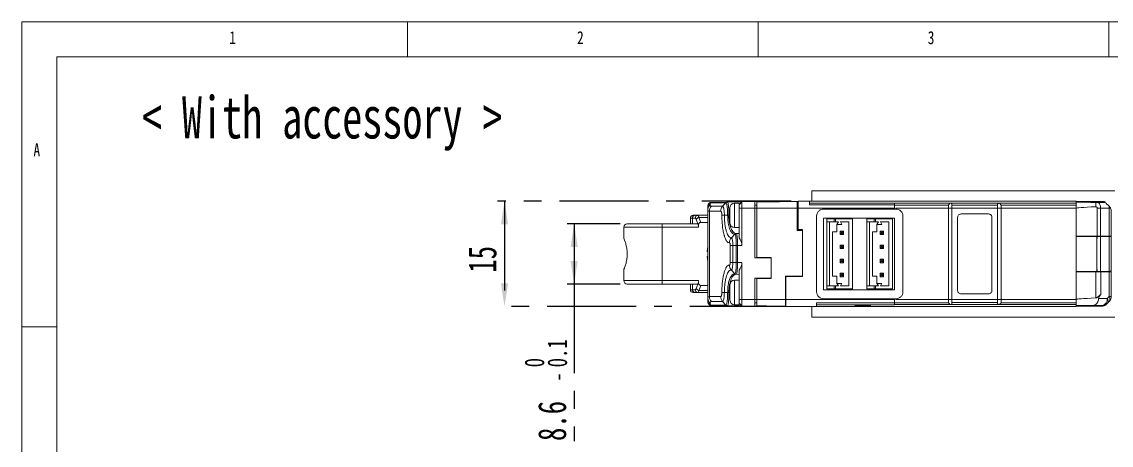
# Paper-space layout '시트2-ENG' of a CAD drawing. Header units: millimetres. Extents: x 5 to 415, y 5 to 292.
# Drawn here: x 5 to 160.3, y 231.7 to 292 of the extents above; entities that cross this region are included whole.
import ezdxf

# ---------------------------------------------------------------- set-up
doc = ezdxf.new("R2010")
doc.units = ezdxf.units.MM
doc.linetypes.add('CENTERX2', pattern=[20.32, 12.7, -2.54, 2.54, -2.54])
doc.layers.add('CENTER_LINE', color=7, linetype='CENTERX2')
doc.styles.add('SLDTEXTSTYLE0', font='TXT', dxfattribs={"width": 0.7})
doc.styles.add('SLDTEXTSTYLE3', font='TXT', dxfattribs={"width": 0.75})
doc.dimstyles.new('SLDDIMSTYLE1', dxfattribs={"dimtxt": 4, "dimasz": 3.302, "dimexe": 0, "dimexo": 0.0625, "dimgap": 1, "dimtad": 1, "dimrnd": 1e-09, "dimzin": 12, "dimdsep": 46, "dimtxsty": 'SLDTEXTSTYLE0', "dimsah": 1, "dimcen": 0.09, "dimadec": 0, "dimazin": 3, "dimtfac": 1, "dimtofl": 0, "dimtmove": 0, "dimatfit": 3, "dimfxl": 1, "dimfrac": 2, "dimtolj": 1, "dimtzin": 12, "dimarcsym": 0})
doc.dimstyles.new('SLDDIMSTYLE7', dxfattribs={"dimtxt": 4, "dimasz": 3.302, "dimexe": 0, "dimexo": 0.0625, "dimgap": 1, "dimtad": 1, "dimrnd": 1e-09, "dimzin": 12, "dimdsep": 46, "dimtxsty": 'SLDTEXTSTYLE0', "dimsah": 1, "dimcen": 0.09, "dimadec": 0, "dimazin": 3, "dimtol": 1, "dimtm": 0.1, "dimtfac": 1, "dimtofl": 0, "dimtmove": 0, "dimatfit": 3, "dimfxl": 1, "dimfrac": 2, "dimtolj": 1, "dimarcsym": 0})

# ---------------------------------------------------------------- blocks, each defined once
blk = doc.blocks.new('_D_50')
at = {"layer": 'CENTER_LINE'}
for p, q in [((90.32, 263.22), (82.75, 263.22)), ((83.75, 263.22), (83.75, 254.62)), ((90.32, 254.62), (82.75, 254.62)), ((83.75, 254.62), (83.75, 232.25))]:
    blk.add_line(p, q, dxfattribs=at)
for points in [[(83.75, 263.22), (83.24, 259.91), (84.26, 259.91)], [(83.75, 254.62), (84.26, 257.92), (83.24, 257.92)]]:
    blk.add_solid(points, dxfattribs=at)
at = {"layer": 'CENTER_LINE', "attachment_point": 1, "rotation": 90, "style": 'SLDTEXTSTYLE0'}
for s, insert, char_height in [('0.1', (79.94, 242.75), 2.8), ('0', (76.68, 242.75), 2.8), ('-', (79.94, 240.71), 2.8), ('8.6', (78.6, 232.25), 4)]:
    blk.add_mtext(s, dxfattribs=dict(at, insert=insert, char_height=char_height))
blk = doc.blocks.new('_D_51')
at = {"layer": 'CENTER_LINE'}
for p, q in [((114.67, 266.42), (72.82, 266.42)), ((73.82, 266.42), (73.82, 251.42)), ((112.92, 251.42), (72.82, 251.42))]:
    blk.add_line(p, q, dxfattribs=at)
for points in [[(73.82, 266.42), (73.31, 263.11), (74.33, 263.11)], [(73.82, 251.42), (74.33, 254.72), (73.31, 254.72)]]:
    blk.add_solid(points, dxfattribs=at)
at = {"layer": 'CENTER_LINE', "insert": (68.66, 256.24), "char_height": 4, "attachment_point": 1, "rotation": 90, "style": 'SLDTEXTSTYLE0'}
blk.add_mtext('15', dxfattribs=at)

psp = doc.layouts.new('시트2-ENG')

# ---------------------------------------------------------------- linework, layer by layer
at = {"color": 7, "linetype": 'Continuous', "lineweight": 18}
for p, q in [((415, 292), (5, 292)), ((5, 292), (5, 5)), ((60, 287), (60, 292)), ((110, 292), (110, 287)), ((160, 287), (160, 292)), ((410.25, 287), (10, 287)), ((10, 287), (10, 10)), ((117.619, 267.917), (117.619, 266.417)), ((160.819, 267.917), (117.619, 267.917)), ((102.819, 265.37), (102.819, 265.759)), ((103.136, 266.122), (103.12, 266.105)), ((103.136, 265.9), (103.136, 266.122)), ((103.201, 266.173), (105.398, 266.211)), ((103.4, 266.261), (103.311, 266.259)), ((104.914, 265.71), (103.327, 265.71)), ((105.599, 266.299), (103.4, 266.261)), ((104.914, 265.71), (105.398, 266.211)), ((107.669, 266.335), (105.599, 266.299)), ((107.269, 266.167), (106.619, 266.167)), ((107.222, 266.331), (107.219, 266.328)), ((107.669, 266.335), (107.269, 265.928)), ((107.269, 265.928), (107.269, 266.167)), ((107.269, 265.417), (107.269, 265.928)), ((109.519, 266.368), (107.669, 266.335)), ((107.669, 266.335), (107.669, 265.417)), ((109.519, 266.368), (111.819, 266.408)), ((109.519, 265.417), (109.519, 266.368)), ((109.819, 265.873), (109.519, 265.873)), ((111.819, 266.408), (111.819, 266.346)), ((115.569, 266.392), (115.669, 266.393)), ((117.319, 266.417), (115.669, 266.417)), ((117.319, 266.417), (155.319, 266.417)), ((117.319, 266.417), (117.319, 265.913)), ((129.419, 266.165), (117.319, 266.165)), ((117.319, 265.913), (129.419, 265.913)), ((129.419, 266.15), (129.419, 266.165)), ((137.353, 266.15), (129.419, 266.15)), ((129.419, 266.15), (129.419, 265.884)), ((129.419, 265.884), (137.12, 265.883)), ((137.282, 266.079), (137.349, 266.146)), ((137.349, 266.146), (137.353, 266.15)), ((144.265, 266.138), (137.473, 266.138)), ((137.619, 265.86), (144.119, 265.86)), ((144.119, 265.86), (144.119, 265.417)), ((155.319, 266.15), (144.386, 266.15)), ((144.386, 266.15), (144.39, 266.146)), ((144.457, 266.079), (144.39, 266.146)), ((144.619, 265.883), (155.319, 265.884)), ((155.319, 266.283), (155.319, 266.417)), ((155.319, 266.417), (159.232, 266.382)), ((155.319, 266.283), (155.319, 265.417)), ((155.334, 265.902), (155.319, 265.917)), ((155.319, 265.417), (155.319, 265.884)), ((158.105, 266.258), (158.105, 265.636)), ((159.448, 266.256), (158.489, 266.256)), ((159.24, 266.374), (159.232, 266.382)), ((159.441, 266.295), (159.452, 266.284)), ((159.612, 266.124), (159.986, 265.75)), ((159.986, 265.75), (160.026, 265.71)), ((100.997, 264.417), (101.384, 264.417)), ((101.39, 264.411), (101.317, 264.41)), ((101.401, 264.403), (101.384, 264.417)), ((102.819, 264.417), (101.384, 264.417)), ((101.796, 263.417), (101.539, 264.124)), ((102.819, 264.124), (101.539, 264.124)), ((102.858, 265.547), (102.819, 265.329)), ((102.819, 265.193), (102.819, 265.329)), ((102.819, 252.64), (102.819, 265.193)), ((102.824, 265.288), (102.823, 265.137)), ((103.044, 252.831), (103.044, 265.002)), ((103.044, 265.002), (104.637, 265.002)), ((105.636, 264.417), (105.168, 264.417)), ((105.969, 263.317), (105.969, 265.517)), ((107.669, 265.417), (107.269, 265.417)), ((107.269, 265.417), (107.269, 265.298)), ((107.269, 263.535), (107.269, 265.298)), ((107.669, 265.417), (107.669, 260.121)), ((109.519, 265.417), (107.669, 265.417)), ((109.519, 258.367), (109.519, 265.417)), ((109.519, 265.417), (109.819, 265.417)), ((109.819, 258.417), (109.819, 265.417)), ((115.669, 265.417), (115.569, 265.417)), ((115.569, 262.267), (115.569, 265.417)), ((115.669, 265.417), (115.669, 262.417)), ((115.669, 265.417), (129.419, 265.417)), ((118.319, 253.517), (118.319, 264.317)), ((119.319, 265.317), (129.619, 265.317)), ((129.619, 265.417), (137.119, 265.417)), ((129.619, 265.317), (129.619, 265.417)), ((130.619, 264.317), (130.619, 253.517)), ((137.619, 265.417), (137.119, 265.417)), ((137.119, 252.417), (137.119, 265.417)), ((137.619, 265.417), (137.619, 252.417)), ((137.619, 265.417), (144.119, 265.417)), ((138.419, 253.717), (138.419, 264.117)), ((138.919, 264.617), (142.819, 264.617)), ((143.319, 264.117), (143.319, 253.717)), ((144.119, 252.417), (144.119, 265.417)), ((144.619, 265.417), (144.119, 265.417)), ((144.619, 265.417), (144.619, 252.417)), ((144.619, 265.417), (155.319, 265.417)), ((155.319, 252.417), (155.319, 265.417)), ((155.319, 261.467), (155.319, 265.417)), ((158.812, 265.417), (158.333, 265.417)), ((158.333, 265.417), (158.333, 261.467)), ((160.026, 265.417), (158.812, 265.417)), ((158.812, 265.417), (158.812, 261.467)), ((160.026, 261.467), (160.026, 265.417)), ((160.23, 265.417), (160.026, 265.417)), ((160.319, 265.002), (160.319, 261.467)), ((90.819, 262.717), (90.819, 261.169)), ((96.319, 263.217), (96.319, 262.717)), ((96.319, 263.217), (101.291, 263.217)), ((96.319, 255.117), (96.319, 262.717)), ((101.473, 262.717), (96.319, 262.717)), ((100.621, 264.017), (100.319, 264.017)), ((100.319, 264.017), (100.319, 263.217)), ((100.621, 263.217), (100.621, 264.017)), ((100.621, 264.017), (101.008, 264.017)), ((101.163, 263.841), (101.473, 262.988)), ((101.473, 262.988), (101.473, 262.717)), ((102.819, 263.417), (101.796, 263.417)), ((106.619, 262.667), (107.269, 262.667)), ((107.269, 263.535), (107.269, 261.221)), ((115.569, 263.417), (115.669, 263.417)), ((115.668, 262.517), (115.669, 262.517)), ((119.319, 264.017), (129.419, 264.017)), ((119.319, 253.817), (119.319, 264.017)), ((119.769, 263.917), (119.769, 263.467)), ((119.769, 263.917), (120.819, 263.917)), ((119.769, 263.467), (120.819, 263.467)), ((119.769, 263.467), (119.769, 254.367)), ((120.169, 263.467), (120.169, 254.367)), ((120.819, 263.917), (120.819, 263.467)), ((120.996, 263.917), (120.819, 263.917)), ((120.996, 263.467), (120.819, 263.467)), ((120.996, 263.467), (120.996, 263.917)), ((120.996, 263.917), (123.419, 263.917)), ((120.996, 263.467), (121.419, 263.467)), ((121.217, 263.117), (121.419, 263.467)), ((121.921, 263.117), (121.217, 263.117)), ((121.217, 263.117), (121.217, 262.067)), ((121.719, 263.467), (122.919, 263.467)), ((121.719, 263.467), (121.921, 263.117)), ((122.919, 263.467), (122.919, 254.367)), ((123.419, 263.917), (123.419, 253.917)), ((125.469, 263.917), (125.469, 263.467)), ((125.469, 263.917), (126.519, 263.917)), ((125.469, 263.467), (126.519, 263.467)), ((125.469, 263.467), (125.469, 254.367)), ((125.869, 263.467), (125.869, 254.367)), ((126.519, 263.917), (126.519, 263.467)), ((126.696, 263.917), (126.519, 263.917)), ((126.696, 263.467), (126.519, 263.467)), ((126.696, 263.467), (126.696, 263.917)), ((126.696, 263.917), (129.119, 263.917)), ((126.696, 263.467), (127.119, 263.467)), ((126.917, 263.117), (127.119, 263.467)), ((127.621, 263.117), (126.917, 263.117)), ((126.917, 263.117), (126.917, 262.067)), ((127.419, 263.467), (128.619, 263.467)), ((127.419, 263.467), (127.621, 263.117)), ((128.619, 263.467), (128.619, 254.367)), ((129.119, 263.917), (129.119, 253.917)), ((129.419, 264.017), (129.419, 253.817)), ((106.669, 261.737), (106.164, 261.214)), ((106.75, 261.83), (106.661, 261.854)), ((106.92, 261.802), (106.818, 261.798)), ((106.874, 261.824), (106.828, 261.821)), ((107.269, 261.833), (106.871, 261.826)), ((106.882, 261.826), (106.874, 261.824)), ((106.907, 261.793), (106.882, 261.826)), ((116.319, 262.267), (115.569, 262.267)), ((115.619, 262.267), (115.619, 262.456)), ((115.669, 262.417), (116.319, 262.417)), ((116.319, 262.417), (116.319, 255.717)), ((120.569, 262.067), (120.569, 255.767)), ((121.217, 262.067), (120.569, 262.067)), ((121.669, 262.167), (121.869, 261.967)), ((121.669, 262.167), (122.169, 262.167)), ((121.669, 261.667), (121.669, 262.167)), ((121.669, 261.667), (121.869, 261.867)), ((122.169, 261.667), (121.669, 261.667)), ((121.969, 261.967), (121.869, 261.967)), ((121.869, 261.967), (121.869, 261.867)), ((121.869, 261.867), (121.969, 261.867)), ((121.969, 261.967), (122.169, 262.167)), ((121.969, 261.867), (121.969, 261.967)), ((121.969, 261.867), (122.169, 261.667)), ((122.169, 262.167), (122.169, 261.667)), ((126.269, 262.067), (126.269, 255.767)), ((126.917, 262.067), (126.269, 262.067)), ((127.369, 261.667), (127.369, 262.167)), ((127.369, 262.167), (127.569, 261.967)), ((127.369, 262.167), (127.869, 262.167)), ((127.369, 261.667), (127.569, 261.867)), ((127.869, 261.667), (127.369, 261.667)), ((127.569, 261.967), (127.569, 261.867)), ((127.669, 261.967), (127.569, 261.967)), ((127.569, 261.867), (127.669, 261.867)), ((127.669, 261.967), (127.869, 262.167)), ((127.669, 261.867), (127.669, 261.967)), ((127.669, 261.867), (127.869, 261.667)), ((127.869, 262.167), (127.869, 261.667)), ((158.333, 261.467), (155.319, 261.467)), ((155.319, 261.395), (157.834, 261.417)), ((155.319, 256.439), (155.319, 261.395)), ((157.834, 261.417), (157.834, 261.467)), ((157.834, 261.417), (158.293, 261.413)), ((158.293, 261.413), (158.293, 256.421)), ((158.319, 261.117), (158.319, 261.412)), ((158.812, 261.467), (158.333, 261.467)), ((158.426, 261.411), (158.426, 261.467)), ((158.776, 261.408), (158.776, 256.425)), ((160.026, 261.398), (158.776, 261.408)), ((160.026, 261.467), (158.812, 261.467)), ((158.819, 261.408), (158.819, 261.467)), ((159.419, 261.403), (159.419, 261.467)), ((160.319, 261.467), (160.026, 261.467)), ((160.026, 261.398), (160.026, 256.436)), ((160.319, 261.467), (160.319, 261.395)), ((160.319, 261.395), (160.319, 256.438)), ((102.733, 259.303), (102.82, 259.971)), ((106.016, 260.124), (106.016, 257.709)), ((106.869, 260.121), (106.373, 260.121)), ((106.373, 260.121), (106.373, 257.712)), ((106.869, 260.121), (106.869, 257.712)), ((107.047, 260.121), (107.047, 257.712)), ((107.047, 260.121), (107.669, 260.121)), ((121.869, 259.967), (121.669, 260.167)), ((121.669, 260.167), (122.169, 260.167)), ((121.669, 259.667), (121.669, 260.167)), ((121.669, 259.667), (121.869, 259.867)), ((122.169, 259.667), (121.669, 259.667)), ((121.969, 259.967), (121.869, 259.967)), ((121.869, 259.967), (121.869, 259.867)), ((121.869, 259.867), (121.969, 259.867)), ((121.969, 259.967), (122.169, 260.167)), ((121.969, 259.867), (121.969, 259.967)), ((122.169, 259.667), (121.969, 259.867)), ((122.169, 260.167), (122.169, 259.667)), ((127.369, 259.667), (127.369, 260.167)), ((127.569, 259.967), (127.369, 260.167)), ((127.369, 260.167), (127.869, 260.167)), ((127.369, 259.667), (127.569, 259.867)), ((127.869, 259.667), (127.369, 259.667)), ((127.569, 259.967), (127.569, 259.867)), ((127.669, 259.967), (127.569, 259.967)), ((127.569, 259.867), (127.669, 259.867)), ((127.669, 259.967), (127.869, 260.167)), ((127.669, 259.867), (127.669, 259.967)), ((127.869, 259.667), (127.669, 259.867)), ((127.869, 260.167), (127.869, 259.667)), ((102.733, 259.303), (102.819, 259.217)), ((102.819, 258.617), (102.733, 258.53)), ((102.82, 257.862), (102.733, 258.53)), ((111.819, 258.367), (109.519, 258.367)), ((109.819, 258.417), (109.819, 258.367)), ((109.819, 258.417), (111.819, 258.417)), ((111.819, 258.417), (111.819, 258.367)), ((111.819, 255.467), (111.819, 258.367)), ((121.669, 257.667), (121.669, 258.167)), ((121.669, 258.167), (121.869, 257.967)), ((121.669, 258.167), (122.169, 258.167)), ((121.869, 257.867), (121.669, 257.667)), ((121.869, 257.967), (121.869, 257.867)), ((121.969, 257.967), (121.869, 257.967)), ((121.869, 257.867), (121.969, 257.867)), ((122.169, 258.167), (121.969, 257.967)), ((121.969, 257.867), (121.969, 257.967)), ((121.969, 257.867), (122.169, 257.667)), ((122.169, 258.167), (122.169, 257.667)), ((127.369, 257.667), (127.369, 258.167)), ((127.369, 258.167), (127.569, 257.967)), ((127.369, 258.167), (127.869, 258.167)), ((127.569, 257.867), (127.369, 257.667)), ((127.569, 257.967), (127.569, 257.867)), ((127.669, 257.967), (127.569, 257.967)), ((127.569, 257.867), (127.669, 257.867)), ((127.869, 258.167), (127.669, 257.967)), ((127.669, 257.867), (127.669, 257.967)), ((127.669, 257.867), (127.869, 257.667)), ((127.869, 258.167), (127.869, 257.667)), ((90.819, 256.669), (90.819, 255.117)), ((106.164, 256.619), (106.669, 256.096)), ((106.373, 257.712), (106.869, 257.712)), ((107.047, 257.712), (107.669, 257.712)), ((107.269, 254.298), (107.269, 256.612)), ((107.669, 257.712), (107.669, 252.417)), ((122.169, 257.667), (121.669, 257.667)), ((127.869, 257.667), (127.369, 257.667)), ((155.319, 256.439), (157.834, 256.417)), ((155.319, 252.417), (155.319, 256.367)), ((158.138, 256.367), (155.319, 256.367)), ((157.834, 256.417), (158.293, 256.421)), ((157.834, 256.417), (157.834, 256.367)), ((158.138, 252.637), (158.138, 256.367)), ((158.138, 256.367), (158.837, 256.367)), ((158.319, 256.421), (158.319, 256.717)), ((158.426, 256.422), (158.426, 256.367)), ((160.026, 256.436), (158.776, 256.425)), ((158.819, 256.425), (158.819, 256.367)), ((158.837, 256.367), (158.837, 253.147)), ((160.026, 256.367), (158.837, 256.367)), ((159.419, 256.367), (159.419, 256.43)), ((160.026, 252.831), (160.026, 256.367)), ((160.026, 256.367), (160.319, 256.367)), ((160.319, 256.438), (160.319, 256.367)), ((160.319, 256.367), (160.319, 252.831)), ((96.319, 255.117), (101.473, 255.117)), ((96.319, 254.617), (96.319, 255.117)), ((101.163, 253.992), (101.473, 254.846)), ((101.473, 254.846), (101.473, 255.117)), ((107.269, 255.167), (106.619, 255.167)), ((106.661, 255.979), (106.806, 256.019)), ((106.749, 256.038), (106.92, 256.031)), ((106.87, 256.007), (107.269, 256)), ((109.519, 255.467), (111.819, 255.467)), ((109.519, 255.467), (109.519, 252.417)), ((109.819, 255.467), (109.819, 255.417)), ((109.819, 252.417), (109.819, 255.417)), ((111.819, 255.417), (109.819, 255.417)), ((111.819, 255.467), (111.819, 255.417)), ((113.869, 255.767), (116.319, 255.767)), ((113.869, 252.417), (113.869, 255.767)), ((113.919, 255.717), (113.919, 252.417)), ((116.319, 255.717), (113.919, 255.717)), ((120.569, 255.767), (121.217, 255.767)), ((121.217, 255.767), (121.217, 254.717)), ((121.669, 255.667), (121.669, 256.167)), ((121.669, 256.167), (121.869, 255.967)), ((121.669, 256.167), (122.169, 256.167)), ((121.669, 255.667), (121.869, 255.867)), ((122.169, 255.667), (121.669, 255.667)), ((121.869, 255.967), (121.869, 255.867)), ((121.969, 255.967), (121.869, 255.967)), ((121.869, 255.867), (121.969, 255.867)), ((121.969, 255.967), (122.169, 256.167)), ((121.969, 255.867), (121.969, 255.967)), ((121.969, 255.867), (122.169, 255.667)), ((122.169, 256.167), (122.169, 255.667)), ((126.269, 255.767), (126.917, 255.767)), ((126.917, 255.767), (126.917, 254.717)), ((127.369, 256.167), (127.569, 255.967)), ((127.369, 256.167), (127.869, 256.167)), ((127.369, 255.667), (127.369, 256.167)), ((127.369, 255.667), (127.569, 255.867)), ((127.869, 255.667), (127.369, 255.667)), ((127.669, 255.967), (127.569, 255.967)), ((127.569, 255.967), (127.569, 255.867)), ((127.569, 255.867), (127.669, 255.867)), ((127.669, 255.967), (127.869, 256.167)), ((127.669, 255.867), (127.669, 255.967)), ((127.669, 255.867), (127.869, 255.667)), ((127.869, 256.167), (127.869, 255.667)), ((96.319, 254.617), (101.291, 254.617)), ((100.319, 253.817), (100.319, 254.617)), ((100.319, 253.817), (100.621, 253.817)), ((100.621, 253.817), (100.621, 254.617)), ((100.621, 253.817), (101.008, 253.817)), ((100.997, 253.417), (101.384, 253.417)), ((101.317, 253.423), (101.393, 253.422)), ((101.384, 253.417), (102.819, 253.417)), ((101.796, 254.417), (101.539, 253.71)), ((101.539, 253.71), (102.819, 253.71)), ((101.796, 254.417), (102.819, 254.417)), ((105.636, 253.417), (105.168, 253.417)), ((105.969, 253.4), (105.969, 254.517)), ((105.969, 252.317), (105.969, 253.4)), ((107.269, 253.39), (107.269, 254.298)), ((107.269, 252.535), (107.269, 253.39)), ((113.919, 254.417), (113.869, 254.417)), ((129.419, 253.817), (119.319, 253.817)), ((119.769, 254.367), (119.769, 253.917)), ((120.819, 254.367), (119.769, 254.367)), ((120.819, 253.917), (119.769, 253.917)), ((120.819, 254.367), (120.996, 254.367)), ((120.819, 254.367), (120.819, 253.917)), ((120.819, 253.917), (120.996, 253.917)), ((121.419, 254.367), (120.996, 254.367)), ((120.996, 253.917), (120.996, 254.367)), ((120.996, 253.917), (123.419, 253.917)), ((121.217, 254.717), (121.419, 254.367)), ((121.921, 254.717), (121.217, 254.717)), ((121.719, 254.367), (121.921, 254.717)), ((122.919, 254.367), (121.719, 254.367)), ((125.469, 254.367), (125.469, 253.917)), ((126.519, 254.367), (125.469, 254.367)), ((126.519, 253.917), (125.469, 253.917)), ((126.519, 254.367), (126.696, 254.367)), ((126.519, 254.367), (126.519, 253.917)), ((126.519, 253.917), (126.696, 253.917)), ((127.119, 254.367), (126.696, 254.367)), ((126.696, 253.917), (126.696, 254.367)), ((126.696, 253.917), (129.119, 253.917)), ((126.917, 254.717), (127.119, 254.367)), ((127.621, 254.717), (126.917, 254.717)), ((127.419, 254.367), (127.621, 254.717)), ((128.619, 254.367), (127.419, 254.367)), ((142.819, 253.217), (138.919, 253.217)), ((102.819, 252.64), (102.831, 252.669)), ((102.819, 252.504), (102.819, 252.64)), ((102.819, 252.504), (102.858, 252.288)), ((102.819, 252.074), (102.819, 252.463)), ((102.823, 252.697), (102.824, 252.545)), ((104.637, 252.831), (103.044, 252.831)), ((103.136, 251.711), (103.12, 251.728)), ((103.136, 251.933), (103.136, 251.711)), ((105.398, 251.622), (103.201, 251.66)), ((104.914, 252.123), (103.327, 252.124)), ((105.398, 251.622), (104.914, 252.123)), ((106.619, 251.667), (107.269, 251.667)), ((107.269, 252.417), (107.269, 252.535)), ((107.669, 252.417), (107.269, 252.417)), ((107.269, 251.905), (107.269, 252.417)), ((107.269, 251.667), (107.269, 251.905)), ((107.669, 251.498), (107.269, 251.905)), ((109.519, 252.417), (107.669, 252.417)), ((107.669, 252.417), (107.669, 251.498)), ((109.519, 251.466), (109.519, 252.417)), ((109.819, 252.417), (109.519, 252.417)), ((109.519, 251.96), (109.819, 251.96)), ((113.869, 252.417), (113.919, 252.417)), ((113.919, 252.417), (129.419, 252.417)), ((129.419, 251.921), (118.319, 251.921)), ((129.419, 251.669), (118.319, 251.669)), ((129.619, 252.517), (119.319, 252.517)), ((137.12, 251.951), (129.419, 251.949)), ((137.353, 251.683), (129.419, 251.683)), ((129.619, 252.517), (129.619, 252.417)), ((129.619, 252.417), (137.119, 252.417)), ((137.619, 252.417), (137.119, 252.417)), ((137.349, 251.687), (137.282, 251.755)), ((137.349, 251.687), (137.353, 251.683)), ((144.265, 251.695), (137.473, 251.695)), ((137.619, 252.417), (144.119, 252.417)), ((137.619, 251.974), (137.619, 252.417)), ((144.119, 251.974), (137.619, 251.974)), ((144.619, 252.417), (144.119, 252.417)), ((144.386, 251.683), (144.39, 251.687)), ((155.319, 251.683), (144.386, 251.683)), ((144.39, 251.687), (144.457, 251.755)), ((144.619, 252.417), (155.319, 252.417)), ((144.619, 251.951), (155.319, 251.949)), ((155.319, 251.55), (155.319, 252.417)), ((158.531, 252.57), (159.766, 252.57)), ((159.766, 251.863), (159.644, 251.741)), ((159.766, 252.57), (160.026, 252.831)), ((160.026, 252.124), (159.766, 251.863)), ((160.319, 252.831), (160.026, 252.831)), ((103.4, 251.572), (103.311, 251.574)), ((105.599, 251.534), (103.4, 251.572)), ((105.641, 251.589), (105.599, 251.534)), ((107.669, 251.498), (105.599, 251.534)), ((107.219, 251.506), (107.222, 251.502)), ((109.519, 251.466), (107.669, 251.498)), ((112.019, 251.422), (109.519, 251.466)), ((112.019, 251.485), (112.019, 251.422)), ((112.019, 251.422), (112.319, 251.417)), ((113.919, 251.417), (112.319, 251.417)), ((113.919, 251.462), (113.869, 251.462)), ((113.919, 251.417), (118.319, 251.417)), ((117.619, 251.417), (117.619, 249.917)), ((118.319, 251.417), (123.819, 251.417)), ((123.819, 251.548), (126.019, 251.548)), ((123.819, 251.417), (123.819, 251.548)), ((123.819, 251.417), (126.019, 251.417)), ((126.019, 251.548), (126.019, 251.417)), ((126.019, 251.417), (155.319, 251.417)), ((155.319, 251.417), (155.319, 251.55)), ((158.945, 251.448), (155.319, 251.417)), ((159.067, 251.57), (157.59, 251.57)), ((158.945, 251.448), (159.067, 251.57)), ((117.619, 249.917), (160.819, 249.917)), ((10, 248.5), (5, 248.5))]:
    psp.add_line(p, q, dxfattribs=at)
at = {"color": 8, "linetype": 'Continuous', "lineweight": 18}
for p, q in [((103.311, 266.259), (103.311, 266.245)), ((106.619, 266.167), (106.619, 262.667)), ((105.813, 264.417), (105.969, 264.417)), ((96.319, 262.717), (90.819, 262.717)), ((115.569, 262.614), (115.619, 262.614)), ((90.819, 255.117), (96.319, 255.117)), ((106.619, 255.167), (106.619, 253.39)), ((105.969, 253.417), (105.813, 253.417)), ((106.619, 253.39), (106.619, 251.667)), ((103.311, 251.589), (103.311, 251.574))]:
    psp.add_line(p, q, dxfattribs=at)
for centre, start, end in [((103.775, 265.189), 131.91931, 174.10943), ((103.775, 252.644), 185.89058, 228.08069)]:
    psp.add_arc(centre, 0.956, start, end, dxfattribs=at)
at = {"color": 7, "linetype": 'Continuous', "lineweight": 18}
for centre, radius, start, end in [((104.062, 265.005), 1.018, 136.22441, 180.16293), ((103.406, 265.977), 0.284, 91.17708, 136.30701), ((106.619, 265.517), 0.65, 90, 180), ((157.667, 265.458), 1.146, 357.92755, 44.17636), ((158.905, 265.417), 1, 57.12219, 68.50554), ((158.905, 265.417), 1, 45, 57.12219), ((158.648, 265.419), 1.378, 359.92082, 13.91386), ((100.719, 264.017), 0.4, 90, 180), ((101.009, 264.028), 0.389, 91.83621, 181.72544), ((101.397, 264.028), 0.389, 91.83621, 181.72544), ((101.602, 263.648), 0.48, 97.61561, 156.30639), ((159.319, 265.002), 1, 0, 24.4698), ((91.319, 262.717), 0.5, 90, 180), ((106.619, 263.317), 0.65, 180, 270), ((91.319, 255.117), 0.5, 180, 270), ((106.619, 254.517), 0.65, 90, 180), ((100.719, 253.817), 0.4, 180, 270), ((101.009, 253.805), 0.389, 178.27456, 268.16379), ((101.397, 253.805), 0.389, 178.27456, 268.16379), ((101.602, 254.185), 0.48, 203.69361, 262.38439), ((104.062, 252.828), 1.018, 179.83707, 223.77559), ((103.406, 251.856), 0.284, 223.693, 268.82243), ((106.619, 252.317), 0.65, 180, 270), ((159.519, 252.417), 1, 133.04269, 171.16753), ((158.877, 252.447), 0.897, 282.26372, 7.87281), ((159.059, 252.57), 1, 270.49506, 314.99963), ((159.258, 252.217), 0.619, 325.14306, 34.85694), ((159.519, 252.477), 0.619, 325.14306, 34.85694), ((159.319, 252.831), 1, 315, 0)]:
    psp.add_arc(centre, radius, start, end, dxfattribs=at)
for centre, major_axis, ratio, start_param, end_param in [((255.104, 265.417), (114.589, -1), 0.0000761, 3.6555437, 3.703017), ((269.908, 265.417), (114.589, 0), 0.0087269, 2.9206386, 3.1415927), ((157.819, 266.373), (2.1, -0.018), 0.0087262, 0.8277294, 5.47606), ((159.229, 266.082), (-0.212, 0.212), 0.9999225, 4.712389, 5.4890989), ((101.291, 262.717), (0, 0.5), 0.3639702, 4.712389, 6.2831853), ((101.899, 262.851), (0.2, -0.549), 0.6847911, 2.8973261, 4.2238558), ((106.009, 260.121), (0, 1.69), 0.9828419, 4.712389, 5.4211621), ((106.009, 257.712), (0, 1.69), 0.9828419, 4.0036159, 4.712389), ((101.291, 255.117), (0, 0.5), 0.3639702, 3.1415927, 4.712389), ((101.899, 254.982), (-0.2, -0.549), 0.6847911, 5.2009222, 6.5274519), ((269.908, 252.417), (114.589, 0), 0.0087269, 2.9193169, 3.1415927), ((158.937, 252.448), (0.707, 0.707), 0.9999225, 3.9356791, 4.712389), ((255.104, 252.417), (114.589, 1), 0.0000761, 2.5886698, 2.6276416)]:
    psp.add_ellipse(centre, major_axis=major_axis, ratio=ratio, start_param=start_param, end_param=end_param, dxfattribs=at)
psp.add_ellipse((157.819, 251.46), major_axis=(0.85, 0.007), ratio=0.0087262, dxfattribs=at)
for points, knots in [([(102.819, 265.759), (102.826, 265.822), (102.84, 265.95), (102.953, 266.118), (103.092, 266.212), (103.215, 266.252), (103.279, 266.257), (103.311, 266.259)], [0, 0, 0, 0, 0.2602175, 0.5291039, 0.7652566, 0.8824259, 1, 1, 1, 1]), ([(102.968, 266.113), (102.938, 266.08), (102.883, 266.017), (102.831, 265.892), (102.825, 265.808), (102.821, 265.763)], [0, 0, 0, 0, 0.3450471, 0.6407344, 1, 1, 1, 1]), ([(103.099, 266.086), (103.021, 265.977), (102.904, 265.814), (102.856, 265.614), (102.841, 265.548)], [0, 0, 0, 0, 0.6716933, 1, 1, 1, 1]), ([(103.317, 266.251), (103.286, 266.248), (103.228, 266.243), (103.137, 266.222), (103.057, 266.187), (102.995, 266.149), (102.97, 266.116), (102.968, 266.113)], [0, 0, 0, 0, 0.22217417, 0.41300497, 0.68746075, 0.97801708, 1, 1, 1, 1]), ([(103.098, 266.082), (103.098, 266.085), (103.101, 266.097), (103.112, 266.102), (103.12, 266.105)], [0, 0, 0, 0, 0.2648296, 1, 1, 1, 1]), ([(103.399, 266.261), (103.386, 266.259), (103.363, 266.256), (103.318, 266.238), (103.275, 266.217), (103.226, 266.19), (103.172, 266.155), (103.141, 266.129), (103.126, 266.117)], [0, 0, 0, 0, 0.1905547, 0.3513702, 0.4885216, 0.6088898, 0.8172926, 1, 1, 1, 1]), ([(103.128, 266.116), (103.127, 266.117), (103.126, 266.123), (103.132, 266.123), (103.136, 266.122)], [0, 0, 0, 0, 0.2820927, 1, 1, 1, 1]), ([(103.201, 266.173), (103.199, 266.173), (103.197, 266.172), (103.189, 266.168), (103.175, 266.157), (103.156, 266.141), (103.143, 266.129), (103.136, 266.122)], [0, 0, 0, 0, 0.1057871, 0.2139945, 0.4591085, 0.7270717, 1, 1, 1, 1]), ([(103.136, 265.9), (103.144, 265.845), (103.159, 265.734), (103.272, 265.718), (103.327, 265.71)], [0, 0, 0, 0, 0.5041542, 1, 1, 1, 1]), ([(104.914, 265.71), (104.833, 265.606), (104.673, 265.4), (104.649, 265.135), (104.637, 265.002)], [0, 0, 0, 0, 0.5004353, 1, 1, 1, 1]), ([(105.168, 264.417), (105.165, 264.556), (105.159, 264.854), (105.12, 265.196), (105.072, 265.432), (105.026, 265.579), (104.972, 265.686), (104.934, 265.702), (104.914, 265.71)], [0, 0, 0, 0, 0.20459, 0.437673, 0.5664263, 0.7023818, 0.8461764, 1, 1, 1, 1]), ([(105.398, 266.211), (105.408, 266.221), (105.436, 266.247), (105.487, 266.276), (105.546, 266.295), (105.582, 266.298), (105.599, 266.299)], [0, 0, 0, 0, 0.183981, 0.4992696, 0.7532485, 1, 1, 1, 1]), ([(105.398, 266.211), (105.43, 266.182), (105.493, 266.124), (105.571, 265.711), (105.625, 265.121), (105.632, 264.651), (105.636, 264.417)], [0, 0, 0, 0, 0.24980495, 0.49942077, 0.74935575, 1, 1, 1, 1]), ([(105.599, 266.299), (105.599, 266.299), (105.599, 266.299), (105.6, 266.299), (105.602, 266.299), (105.616, 266.298), (105.629, 266.274), (105.641, 266.253)], [0, 0, 0, 0, 0.00149046, 0.01351035, 0.0471503, 0.17481976, 1, 1, 1, 1]), ([(109.819, 266.321), (110.893, 266.334), (112.809, 266.358), (114.726, 266.381), (115.569, 266.392)], [0, 0, 0, 0, 0.5600039, 1, 1, 1, 1]), ([(109.819, 265.417), (109.819, 265.518), (109.819, 265.722), (109.819, 265.993), (109.819, 266.198), (109.819, 266.306), (109.819, 266.317), (109.819, 266.321)], [0, 0, 0, 0, 0.2147016, 0.4294041, 0.6440889, 0.8587662, 1, 1, 1, 1]), ([(115.569, 266.392), (115.569, 266.381), (115.569, 266.359), (115.569, 266.191), (115.569, 265.944), (115.569, 265.67), (115.569, 265.489), (115.569, 265.417)], [0, 0, 0, 0, 0.2147029, 0.4294066, 0.6440916, 0.8587692, 1, 1, 1, 1]), ([(137.119, 265.417), (137.119, 265.466), (137.12, 265.566), (137.12, 265.701), (137.12, 265.815), (137.12, 265.86), (137.12, 265.882)], [0, 0, 0, 0, 0.2498829, 0.4998439, 0.7498829, 1, 1, 1, 1]), ([(137.12, 265.882), (137.162, 265.937), (137.219, 266.013), (137.268, 266.065), (137.282, 266.079)], [0, 0, 0, 0, 0.7272073, 1, 1, 1, 1]), ([(137.473, 266.138), (137.425, 266.14), (137.356, 266.143), (137.351, 266.145), (137.349, 266.146)], [0, 0, 0, 0, 0.7156992, 1, 1, 1, 1]), ([(137.619, 265.86), (137.617, 265.904), (137.612, 265.992), (137.576, 266.084), (137.528, 266.13), (137.489, 266.136), (137.473, 266.138)], [0, 0, 0, 0, 0.2705005, 0.5406393, 0.8204454, 1, 1, 1, 1]), ([(144.119, 265.86), (144.122, 265.904), (144.126, 265.992), (144.163, 266.084), (144.211, 266.13), (144.25, 266.136), (144.265, 266.138)], [0, 0, 0, 0, 0.2705008, 0.5406399, 0.8204463, 1, 1, 1, 1]), ([(144.39, 266.146), (144.385, 266.145), (144.374, 266.142), (144.304, 266.139), (144.265, 266.138)], [0, 0, 0, 0, 0.45205475, 1, 1, 1, 1]), ([(144.618, 265.882), (144.577, 265.937), (144.52, 266.013), (144.471, 266.065), (144.457, 266.079)], [0, 0, 0, 0, 0.7272074, 1, 1, 1, 1]), ([(144.619, 265.882), (144.619, 265.86), (144.619, 265.815), (144.619, 265.701), (144.619, 265.566), (144.619, 265.466), (144.619, 265.417)], [0, 0, 0, 0, 0.2501171, 0.5001561, 0.7501171, 1, 1, 1, 1]), ([(158.105, 266.258), (158.139, 266.258), (158.21, 266.258), (158.336, 266.257), (158.431, 266.256), (158.481, 266.256), (158.489, 266.256)], [0, 0, 0, 0, 0.23875093, 0.50244867, 0.92376914, 1, 1, 1, 1]), ([(158.105, 265.636), (158.13, 265.634), (158.179, 265.631), (158.247, 265.596), (158.298, 265.542), (158.328, 265.479), (158.332, 265.436), (158.333, 265.417)], [0, 0, 0, 0, 0.20952931, 0.41905862, 0.62858793, 0.83811724, 1, 1, 1, 1]), ([(159.452, 266.284), (159.415, 266.313), (159.352, 266.363), (159.273, 266.371), (159.24, 266.374)], [0, 0, 0, 0, 0.5829951, 1, 1, 1, 1]), ([(160.026, 265.71), (160.09, 265.635), (160.173, 265.537), (160.219, 265.44), (160.23, 265.417)], [0, 0, 0, 0, 0.7656173, 1, 1, 1, 1]), ([(103.044, 265.002), (102.979, 265.011), (102.847, 265.027), (102.829, 265.138), (102.819, 265.193)], [0, 0, 0, 0, 0.4955764, 1, 1, 1, 1]), ([(104.637, 265.002), (104.659, 265), (104.691, 264.997), (104.731, 264.93), (104.758, 264.86), (104.78, 264.769), (104.797, 264.661), (104.809, 264.544), (104.81, 264.461), (104.811, 264.421)], [0, 0, 0, 0, 0.2455719, 0.3732184, 0.499285, 0.6254011, 0.7517775, 0.8778366, 1, 1, 1, 1]), ([(104.811, 264.421), (104.811, 264.292), (104.813, 264.033), (104.829, 263.64), (104.857, 263.244), (104.897, 262.844), (104.949, 262.452), (105.004, 262.138), (105.055, 261.898), (105.097, 261.722), (105.142, 261.556), (105.201, 261.36), (105.277, 261.148), (105.373, 260.938), (105.47, 260.772), (105.569, 260.647), (105.708, 260.52), (105.817, 260.511), (105.893, 260.504)], [0, 0, 0, 0, 0.0602342, 0.1215444, 0.1865615, 0.2523133, 0.3226645, 0.3928648, 0.430194, 0.4675925, 0.5052001, 0.5431538, 0.6093187, 0.6752662, 0.7417217, 0.8024537, 0.863248, 1, 1, 1, 1]), ([(104.811, 264.421), (104.848, 264.42), (104.923, 264.419), (105.086, 264.417), (105.168, 264.417)], [0, 0, 0, 0, 0.4972757, 1, 1, 1, 1]), ([(106.164, 261.214), (106.101, 261.215), (105.976, 261.216), (105.792, 261.381), (105.619, 261.656), (105.466, 262.049), (105.337, 262.541), (105.242, 263.119), (105.179, 263.753), (105.171, 264.196), (105.168, 264.417)], [0, 0, 0, 0, 0.1235842, 0.2487262, 0.3737983, 0.4992067, 0.6244384, 0.7497958, 0.8754316, 1, 1, 1, 1]), ([(105.636, 264.417), (105.639, 264.264), (105.645, 263.949), (105.69, 263.476), (105.772, 263.01), (105.89, 262.578), (106.043, 262.205), (106.23, 261.922), (106.443, 261.742), (106.593, 261.739), (106.669, 261.737)], [0, 0, 0, 0, 0.1010199, 0.2092206, 0.3242852, 0.446028, 0.574634, 0.7099003, 0.851901, 1, 1, 1, 1]), ([(105.813, 264.417), (105.781, 264.417), (105.717, 264.417), (105.663, 264.417), (105.636, 264.417)], [0, 0, 0, 0, 0.4972576, 1, 1, 1, 1]), ([(106.828, 261.821), (106.764, 261.829), (106.635, 261.845), (106.443, 261.992), (106.269, 262.224), (106.139, 262.493), (106.05, 262.739), (105.969, 263.013), (105.888, 263.386), (105.827, 263.883), (105.818, 264.236), (105.813, 264.417)], [0, 0, 0, 0, 0.1257453, 0.2512301, 0.3847948, 0.5016554, 0.5674795, 0.631015, 0.7512634, 0.8721587, 1, 1, 1, 1]), ([(115.569, 265.417), (114.496, 265.418), (112.579, 265.42), (110.663, 265.418), (109.819, 265.417)], [0, 0, 0, 0, 0.5600048, 1, 1, 1, 1]), ([(96.319, 263.217), (96.005, 263.217), (95.377, 263.217), (94.608, 263.217), (94.015, 263.217), (93.427, 263.217), (92.759, 263.217), (92.108, 263.217), (91.652, 263.217), (91.37, 263.217), (91.336, 263.217), (91.319, 263.217)], [0, 0, 0, 0, 0.1200418, 0.2399817, 0.3043994, 0.3687499, 0.5000822, 0.6314145, 0.7600177, 0.8800426, 1, 1, 1, 1]), ([(101.008, 264.017), (101.033, 264.01), (101.073, 263.999), (101.125, 263.931), (101.15, 263.871), (101.163, 263.841)], [0, 0, 0, 0, 0.428724, 0.7132814, 1, 1, 1, 1]), ([(90.829, 261.169), (90.826, 261.176), (90.811, 261.211), (90.882, 261.042), (91.018, 260.676), (91.19, 260.093), (91.312, 259.366), (91.32, 258.602), (91.224, 257.904), (91.065, 257.299), (90.908, 256.856), (90.816, 256.634), (90.828, 256.662), (90.831, 256.669)], [0, 0, 0, 0, 0.02418084, 0.12296408, 0.22330855, 0.33064984, 0.44132335, 0.54484013, 0.64194031, 0.74317894, 0.8524872, 0.9619232, 1, 1, 1, 1]), ([(106.164, 261.214), (106.084, 261.111), (105.923, 260.903), (105.903, 260.637), (105.893, 260.504)], [0, 0, 0, 0, 0.5001299, 1, 1, 1, 1]), ([(106.373, 260.121), (106.372, 260.22), (106.369, 260.428), (106.346, 260.693), (106.313, 260.909), (106.272, 261.081), (106.22, 261.2), (106.182, 261.21), (106.164, 261.214)], [0, 0, 0, 0, 0.1677364, 0.3521428, 0.4871717, 0.6389737, 0.831837, 1, 1, 1, 1]), ([(106.874, 261.824), (106.855, 261.823), (106.817, 261.821), (106.763, 261.803), (106.712, 261.776), (106.683, 261.75), (106.669, 261.737)], [0, 0, 0, 0, 0.2476857, 0.5000274, 0.7523547, 1, 1, 1, 1]), ([(106.669, 261.737), (106.696, 261.72), (106.749, 261.685), (106.804, 261.376), (106.837, 261.047), (106.856, 260.761), (106.866, 260.448), (106.868, 260.23), (106.869, 260.121)], [0, 0, 0, 0, 0.249328, 0.4984285, 0.6237338, 0.74892, 0.8741883, 1, 1, 1, 1]), ([(158.293, 261.413), (158.395, 261.412), (158.577, 261.41), (158.715, 261.409), (158.776, 261.408)], [0, 0, 0, 0, 0.5576818, 1, 1, 1, 1]), ([(160.026, 261.398), (160.121, 261.397), (160.289, 261.395), (160.31, 261.395), (160.319, 261.395)], [0, 0, 0, 0, 0.557568, 1, 1, 1, 1]), ([(105.893, 260.504), (105.9, 260.507), (105.914, 260.514), (105.936, 260.5), (105.958, 260.472), (105.978, 260.425), (105.994, 260.364), (106.006, 260.291), (106.015, 260.209), (106.016, 260.152), (106.016, 260.124)], [0, 0, 0, 0, 0.1178197, 0.242931, 0.3710619, 0.4991614, 0.6247732, 0.7525967, 0.8777103, 1, 1, 1, 1]), ([(105.893, 257.329), (105.848, 257.33), (105.758, 257.331), (105.643, 257.256), (105.547, 257.16), (105.471, 257.06), (105.362, 256.88), (105.225, 256.57), (105.076, 256.059), (104.955, 255.452), (104.871, 254.784), (104.819, 254.1), (104.813, 253.64), (104.811, 253.413)], [0, 0, 0, 0, 0.0807036, 0.1630244, 0.2115807, 0.2598566, 0.3081151, 0.4273147, 0.545979, 0.6679792, 0.7843056, 0.8932358, 1, 1, 1, 1]), ([(105.168, 253.417), (105.172, 253.638), (105.179, 254.081), (105.242, 254.715), (105.338, 255.291), (105.466, 255.785), (105.619, 256.178), (105.792, 256.452), (105.976, 256.617), (106.101, 256.618), (106.164, 256.619)], [0, 0, 0, 0, 0.1246908, 0.2501464, 0.3754264, 0.5008375, 0.6259945, 0.7513068, 0.8764488, 1, 1, 1, 1]), ([(106.016, 257.709), (106.016, 257.681), (106.015, 257.624), (106.007, 257.544), (105.994, 257.47), (105.978, 257.409), (105.958, 257.362), (105.937, 257.333), (105.914, 257.319), (105.9, 257.326), (105.893, 257.329)], [0, 0, 0, 0, 0.1206831, 0.2471515, 0.3720559, 0.5002569, 0.6256554, 0.7564595, 0.8802158, 1, 1, 1, 1]), ([(106.164, 256.619), (106.154, 256.63), (106.066, 256.723), (105.925, 256.95), (105.904, 257.198), (105.893, 257.329)], [0, 0, 0, 0, 0.0573832, 0.5007192, 1, 1, 1, 1]), ([(106.164, 256.619), (106.18, 256.623), (106.212, 256.63), (106.257, 256.716), (106.295, 256.841), (106.335, 257.043), (106.367, 257.338), (106.371, 257.593), (106.373, 257.712)], [0, 0, 0, 0, 0.15585745, 0.30095331, 0.43792355, 0.56712462, 0.79935701, 1, 1, 1, 1]), ([(106.869, 257.712), (106.868, 257.603), (106.866, 257.386), (106.856, 257.073), (106.837, 256.786), (106.804, 256.458), (106.749, 256.148), (106.696, 256.114), (106.669, 256.096)], [0, 0, 0, 0, 0.1257609, 0.2510219, 0.3762378, 0.5016162, 0.7507502, 1, 1, 1, 1]), ([(158.776, 256.425), (158.697, 256.424), (158.555, 256.423), (158.374, 256.421), (158.293, 256.421)], [0, 0, 0, 0, 0.557681, 1, 1, 1, 1]), ([(160.026, 256.436), (160.121, 256.437), (160.289, 256.438), (160.31, 256.438), (160.319, 256.438)], [0, 0, 0, 0, 0.55756799, 1, 1, 1, 1]), ([(106.669, 256.096), (106.584, 256.093), (106.41, 256.086), (106.181, 255.855), (105.98, 255.497), (105.803, 254.987), (105.664, 254.266), (105.645, 253.699), (105.636, 253.417)], [0, 0, 0, 0, 0.1655334, 0.3353665, 0.4635802, 0.6241974, 0.8133091, 1, 1, 1, 1]), ([(106.664, 255.979), (106.668, 255.981), (106.714, 256.006), (106.77, 256.014), (106.82, 256.012), (106.828, 256.011)], [0, 0, 0, 0, 0.0746479, 0.8536955, 1, 1, 1, 1]), ([(106.761, 256.035), (106.75, 256.039), (106.724, 256.05), (106.694, 256.073), (106.676, 256.09), (106.669, 256.096)], [0, 0, 0, 0, 0.32484069, 0.75145704, 1, 1, 1, 1]), ([(106.882, 256.011), (106.887, 256.01), (106.896, 256.009), (106.905, 256.024), (106.908, 256.029)], [0, 0, 0, 0, 0.6274354, 1, 1, 1, 1]), ([(91.319, 254.617), (91.327, 254.617), (91.341, 254.617), (91.464, 254.617), (91.697, 254.617), (92.109, 254.617), (92.759, 254.617), (93.427, 254.617), (94.015, 254.617), (94.608, 254.617), (95.377, 254.617), (96.005, 254.617), (96.319, 254.617)], [0, 0, 0, 0, 0.0802282, 0.1598451, 0.2401332, 0.3687108, 0.500017, 0.6313232, 0.695661, 0.7600659, 0.879982, 1, 1, 1, 1]), ([(101.163, 253.992), (101.143, 253.949), (101.111, 253.877), (101.057, 253.826), (101.025, 253.82), (101.008, 253.817)], [0, 0, 0, 0, 0.4275594, 0.711619, 1, 1, 1, 1]), ([(101.539, 253.71), (101.519, 253.637), (101.49, 253.526), (101.435, 253.435), (101.403, 253.423), (101.384, 253.417)], [0, 0, 0, 0, 0.4300589, 0.6669126, 1, 1, 1, 1]), ([(104.811, 253.413), (104.81, 253.372), (104.809, 253.29), (104.797, 253.173), (104.78, 253.065), (104.758, 252.974), (104.731, 252.903), (104.691, 252.836), (104.659, 252.833), (104.637, 252.831)], [0, 0, 0, 0, 0.1217842, 0.248137, 0.3738725, 0.5005869, 0.6260295, 0.7538306, 1, 1, 1, 1]), ([(105.168, 253.417), (105.086, 253.416), (104.923, 253.415), (104.848, 253.413), (104.811, 253.413)], [0, 0, 0, 0, 0.5027223, 1, 1, 1, 1]), ([(104.914, 252.123), (104.947, 252.145), (105.013, 252.187), (105.085, 252.443), (105.128, 252.71), (105.159, 253.011), (105.164, 253.257), (105.168, 253.417)], [0, 0, 0, 0, 0.2560118, 0.5025603, 0.6382364, 0.7660056, 1, 1, 1, 1]), ([(105.636, 253.417), (105.632, 253.182), (105.626, 252.714), (105.571, 252.123), (105.493, 251.71), (105.43, 251.651), (105.398, 251.622)], [0, 0, 0, 0, 0.2502245, 0.5000044, 0.7497637, 1, 1, 1, 1]), ([(105.636, 253.417), (105.663, 253.417), (105.717, 253.417), (105.781, 253.417), (105.813, 253.417)], [0, 0, 0, 0, 0.5027423, 1, 1, 1, 1]), ([(103.311, 251.574), (103.278, 251.576), (103.212, 251.581), (103.119, 251.613), (103.032, 251.66), (102.934, 251.744), (102.84, 251.884), (102.827, 252.009), (102.819, 252.074)], [0, 0, 0, 0, 0.11949809, 0.23974047, 0.36153592, 0.48566287, 0.73081742, 1, 1, 1, 1]), ([(102.821, 252.071), (102.826, 252.017), (102.833, 251.932), (102.883, 251.825), (102.924, 251.765), (102.95, 251.737), (102.958, 251.729)], [0, 0, 0, 0, 0.42868613, 0.68373717, 0.90748046, 1, 1, 1, 1]), ([(102.841, 252.286), (102.856, 252.22), (102.903, 252.02), (103.021, 251.856), (103.099, 251.747)], [0, 0, 0, 0, 0.32977174, 1, 1, 1, 1]), ([(102.958, 251.729), (102.959, 251.727), (102.978, 251.707), (103.021, 251.672), (103.1, 251.628), (103.191, 251.602), (103.26, 251.588), (103.297, 251.584), (103.317, 251.582)], [0, 0, 0, 0, 0.0192641, 0.2082204, 0.5190888, 0.7388329, 0.8650947, 1, 1, 1, 1]), ([(103.12, 251.728), (103.112, 251.732), (103.101, 251.737), (103.098, 251.749), (103.097, 251.752)], [0, 0, 0, 0, 0.73192325, 1, 1, 1, 1]), ([(103.128, 251.718), (103.127, 251.716), (103.127, 251.71), (103.132, 251.711), (103.136, 251.711)], [0, 0, 0, 0, 0.31256423, 1, 1, 1, 1]), ([(103.132, 251.712), (103.145, 251.701), (103.175, 251.677), (103.226, 251.644), (103.275, 251.616), (103.318, 251.595), (103.363, 251.577), (103.387, 251.574), (103.399, 251.572)], [0, 0, 0, 0, 0.1645947, 0.3776588, 0.5007035, 0.6408979, 0.8052904, 1, 1, 1, 1]), ([(103.136, 251.933), (103.144, 251.989), (103.159, 252.099), (103.272, 252.116), (103.327, 252.124)], [0, 0, 0, 0, 0.5041531, 1, 1, 1, 1]), ([(103.201, 251.66), (103.199, 251.66), (103.197, 251.661), (103.189, 251.665), (103.175, 251.676), (103.156, 251.692), (103.143, 251.705), (103.136, 251.711)], [0, 0, 0, 0, 0.1072724, 0.2162658, 0.4632621, 0.7330696, 1, 1, 1, 1]), ([(104.637, 252.831), (104.649, 252.699), (104.673, 252.434), (104.833, 252.227), (104.914, 252.123)], [0, 0, 0, 0, 0.4986396, 1, 1, 1, 1]), ([(105.398, 251.622), (105.412, 251.609), (105.44, 251.583), (105.492, 251.556), (105.539, 251.541), (105.574, 251.535), (105.592, 251.534), (105.599, 251.534)], [0, 0, 0, 0, 0.2498864, 0.4999256, 0.7479591, 0.9077936, 1, 1, 1, 1]), ([(109.819, 252.417), (110.575, 252.417), (111.925, 252.418), (113.275, 252.417), (113.869, 252.417)], [0, 0, 0, 0, 0.5600038, 1, 1, 1, 1]), ([(109.819, 251.512), (109.819, 251.522), (109.819, 251.542), (109.819, 251.698), (109.819, 251.927), (109.819, 252.182), (109.819, 252.35), (109.819, 252.417)], [0, 0, 0, 0, 0.2147016, 0.4294041, 0.6440889, 0.8587662, 1, 1, 1, 1]), ([(113.869, 252.417), (113.869, 252.309), (113.869, 252.095), (113.869, 251.809), (113.869, 251.593), (113.869, 251.479), (113.869, 251.467), (113.869, 251.462)], [0, 0, 0, 0, 0.2147025, 0.4294057, 0.6440908, 0.8587685, 1, 1, 1, 1]), ([(137.119, 252.417), (137.12, 252.367), (137.12, 252.267), (137.12, 252.132), (137.12, 252.018), (137.12, 251.973), (137.12, 251.951)], [0, 0, 0, 0, 0.2498264, 0.4997685, 0.7498264, 1, 1, 1, 1]), ([(137.282, 251.755), (137.259, 251.779), (137.208, 251.832), (137.151, 251.909), (137.12, 251.951)], [0, 0, 0, 0, 0.4537894, 1, 1, 1, 1]), ([(137.473, 251.695), (137.437, 251.694), (137.366, 251.691), (137.355, 251.689), (137.349, 251.687)], [0, 0, 0, 0, 0.5233128, 1, 1, 1, 1]), ([(137.473, 251.695), (137.496, 251.7), (137.539, 251.708), (137.585, 251.769), (137.614, 251.856), (137.618, 251.935), (137.619, 251.974)], [0, 0, 0, 0, 0.26833106, 0.5220653, 0.76468776, 1, 1, 1, 1]), ([(144.119, 252.417), (144.119, 252.34), (144.119, 252.186), (144.119, 252.044), (144.119, 251.974)], [0, 0, 0, 0, 0.5000079, 1, 1, 1, 1]), ([(144.265, 251.695), (144.243, 251.7), (144.199, 251.708), (144.154, 251.768), (144.125, 251.856), (144.121, 251.935), (144.119, 251.974)], [0, 0, 0, 0, 0.268398, 0.5221781, 0.7647473, 1, 1, 1, 1]), ([(144.39, 251.687), (144.384, 251.689), (144.372, 251.691), (144.302, 251.694), (144.265, 251.695)], [0, 0, 0, 0, 0.4793147, 1, 1, 1, 1]), ([(144.457, 251.755), (144.477, 251.776), (144.527, 251.829), (144.584, 251.905), (144.618, 251.951)], [0, 0, 0, 0, 0.39570779, 1, 1, 1, 1]), ([(144.619, 252.417), (144.619, 252.367), (144.619, 252.267), (144.619, 252.132), (144.619, 252.018), (144.619, 251.974), (144.619, 251.951)], [0, 0, 0, 0, 0.2498829, 0.4998439, 0.7498829, 1, 1, 1, 1]), ([(157.59, 251.57), (157.674, 251.574), (157.843, 251.582), (158.076, 251.664), (158.258, 251.823), (158.402, 252.066), (158.489, 252.33), (158.52, 252.505), (158.531, 252.57)], [0, 0, 0, 0, 0.15407221, 0.30920669, 0.48833471, 0.67150156, 0.87823079, 1, 1, 1, 1]), ([(158.837, 253.147), (158.729, 253.046), (158.577, 252.903), (158.363, 252.732), (158.242, 252.654), (158.169, 252.642), (158.138, 252.637)], [0, 0, 0, 0, 0.5436634, 0.7640714, 0.9027298, 1, 1, 1, 1]), ([(113.869, 251.462), (113.113, 251.472), (111.763, 251.488), (110.413, 251.505), (109.819, 251.512)], [0, 0, 0, 0, 0.560005, 1, 1, 1, 1])]:
    psp.add_open_spline(points, degree=3, knots=knots, dxfattribs=at)
at = {"color": 8, "linetype": 'Continuous', "lineweight": 18}
for points, knots in [([(102.923, 265.779), (102.898, 265.779), (102.833, 265.781), (102.825, 265.767), (102.819, 265.759)], [0, 0, 0, 0, 0.3816819, 1, 1, 1, 1]), ([(103.12, 266.105), (103.025, 265.986), (102.893, 265.818), (102.866, 265.607), (102.858, 265.547)], [0, 0, 0, 0, 0.715522, 1, 1, 1, 1]), ([(105.641, 266.253), (105.647, 266.247), (105.677, 266.213), (105.72, 266.01), (105.761, 265.687), (105.789, 265.339), (105.807, 264.915), (105.811, 264.589), (105.813, 264.417)], [0, 0, 0, 0, 0.0592649, 0.3112377, 0.4741436, 0.6245098, 0.8019817, 1, 1, 1, 1]), ([(101.539, 264.124), (101.528, 264.168), (101.504, 264.262), (101.458, 264.374), (101.421, 264.392), (101.401, 264.403)], [0, 0, 0, 0, 0.2807053, 0.60255227, 1, 1, 1, 1]), ([(107.047, 260.121), (107.045, 260.326), (107.041, 260.744), (107.009, 261.279), (106.968, 261.608), (106.933, 261.769), (106.913, 261.787), (106.907, 261.793)], [0, 0, 0, 0, 0.2530514, 0.5151261, 0.757308, 0.9184611, 1, 1, 1, 1]), ([(106.908, 256.029), (106.91, 256.032), (106.914, 256.036), (106.931, 256.074), (106.965, 256.196), (107.008, 256.544), (107.041, 257.085), (107.045, 257.505), (107.047, 257.712)], [0, 0, 0, 0, 0.0256844, 0.0449256, 0.2250864, 0.4792761, 0.7434775, 1, 1, 1, 1]), ([(105.813, 253.417), (105.818, 253.601), (105.828, 253.964), (105.893, 254.477), (105.996, 254.941), (106.131, 255.334), (106.295, 255.652), (106.444, 255.835), (106.571, 255.937), (106.632, 255.965), (106.664, 255.979)], [0, 0, 0, 0, 0.1457845, 0.2870391, 0.4272024, 0.5748982, 0.7127836, 0.863963, 0.929783, 1, 1, 1, 1]), ([(105.813, 253.417), (105.811, 253.238), (105.808, 252.864), (105.783, 252.405), (105.751, 252.055), (105.714, 251.8), (105.676, 251.624), (105.649, 251.598), (105.641, 251.589)], [0, 0, 0, 0, 0.2052897, 0.4313788, 0.5765988, 0.7295694, 0.9134642, 1, 1, 1, 1]), ([(102.917, 252.055), (102.895, 252.054), (102.832, 252.053), (102.824, 252.066), (102.819, 252.074)], [0, 0, 0, 0, 0.35913989, 1, 1, 1, 1]), ([(102.831, 252.669), (102.839, 252.713), (102.858, 252.81), (102.978, 252.824), (103.044, 252.831)], [0, 0, 0, 0, 0.4471815, 1, 1, 1, 1]), ([(102.858, 252.288), (102.866, 252.227), (102.893, 252.015), (103.026, 251.848), (103.12, 251.728)], [0, 0, 0, 0, 0.2868853, 1, 1, 1, 1])]:
    psp.add_open_spline(points, degree=3, knots=knots, dxfattribs=at)
at = {"color": 7, "linetype": 'Continuous', "lineweight": 18}
for points in [[(115.669, 265.417), (115.669, 265.548), (115.669, 265.81), (115.669, 266.14), (115.669, 266.372), (115.669, 266.402), (115.669, 266.417)], [(129.419, 265.884), (129.419, 265.794), (129.419, 265.613), (129.419, 265.415), (129.419, 265.317)], [(137.619, 265.86), (137.619, 265.789), (137.619, 265.647), (137.619, 265.493), (137.619, 265.417)], [(100.719, 264.417), (100.731, 264.417), (100.754, 264.417), (100.916, 264.417), (100.997, 264.417)], [(119.319, 265.317), (119.188, 265.302), (118.926, 265.272), (118.596, 265.04), (118.364, 264.71), (118.334, 264.448), (118.319, 264.317)], [(129.619, 265.317), (129.75, 265.302), (130.012, 265.272), (130.343, 265.04), (130.574, 264.71), (130.604, 264.448), (130.619, 264.317)], [(138.419, 264.117), (138.427, 264.182), (138.442, 264.313), (138.558, 264.478), (138.723, 264.594), (138.854, 264.609), (138.919, 264.617)], [(142.819, 264.617), (142.885, 264.609), (143.016, 264.594), (143.181, 264.478), (143.297, 264.313), (143.312, 264.182), (143.319, 264.117)], [(106.016, 260.124), (106.054, 260.123), (106.129, 260.122), (106.292, 260.122), (106.373, 260.121)], [(106.869, 260.121), (106.896, 260.121), (106.951, 260.121), (107.015, 260.121), (107.047, 260.121)], [(106.016, 257.709), (106.054, 257.71), (106.129, 257.711), (106.292, 257.712), (106.373, 257.712)], [(106.869, 257.712), (106.896, 257.712), (106.951, 257.712), (107.015, 257.712), (107.047, 257.712)], [(100.719, 253.417), (100.731, 253.417), (100.754, 253.417), (100.916, 253.417), (100.997, 253.417)], [(118.319, 253.517), (118.334, 253.386), (118.364, 253.124), (118.596, 252.793), (118.926, 252.562), (119.188, 252.532), (119.319, 252.517)], [(129.619, 252.517), (129.75, 252.532), (130.012, 252.562), (130.343, 252.793), (130.574, 253.124), (130.604, 253.386), (130.619, 253.517)], [(138.919, 253.217), (138.854, 253.224), (138.723, 253.239), (138.558, 253.355), (138.442, 253.52), (138.427, 253.651), (138.419, 253.717)], [(143.319, 253.717), (143.312, 253.651), (143.297, 253.52), (143.181, 253.355), (143.016, 253.239), (142.885, 253.224), (142.819, 253.217)], [(113.919, 252.417), (113.919, 252.286), (113.919, 252.024), (113.919, 251.693), (113.919, 251.462), (113.919, 251.432), (113.919, 251.417)], [(118.319, 251.417), (118.319, 251.423), (118.319, 251.437), (118.319, 251.543), (118.319, 251.702), (118.319, 251.848), (118.319, 251.921)], [(129.419, 252.517), (129.419, 252.418), (129.419, 252.22), (129.419, 252.039), (129.419, 251.949)], [(129.419, 251.949), (129.419, 251.911), (129.419, 251.836), (129.419, 251.752), (129.419, 251.695), (129.419, 251.687), (129.419, 251.683)], [(155.319, 251.949), (155.319, 252.023), (155.319, 252.172), (155.319, 252.335), (155.319, 252.417)], [(155.319, 251.683), (155.319, 251.687), (155.319, 251.695), (155.319, 251.752), (155.319, 251.836), (155.319, 251.911), (155.319, 251.949)]]:
    psp.add_open_spline(points, degree=3, dxfattribs=at)

# ---------------------------------------------------------------- texts
at = {"color": 7, "linetype": 'Continuous', "lineweight": 0, "char_height": 1.852, "attachment_point": 1, "style": 'SLDTEXTSTYLE3'}
for s, insert in [('1', (34.583, 290.668)), ('2', (84.167, 290.668)), ('3', (134.167, 290.668)), ('A', (6.667, 274.668))]:
    psp.add_mtext(s, dxfattribs=dict(at, insert=insert))
at = {"layer": 'CENTER_LINE', "insert": (22.122, 281.375), "char_height": 6, "attachment_point": 1, "style": 'SLDTEXTSTYLE0'}
psp.add_mtext('< With accessory >', dxfattribs=at)

# ---------------------------------------------------------------- dimensions: what is measured, and where the dimension line sits
at = {"layer": 'CENTER_LINE'}
for base, p1, p2, dimstyle, picture, middle in [((73.819, 251.417), (115.669, 266.417), (113.919, 251.417), 'SLDDIMSTYLE1', '_D_51', (73.819, 258.917)), ((83.751, 254.617), (91.319, 263.217), (91.319, 254.617), 'SLDDIMSTYLE7', '_D_50', (83.751, 239.917))]:
    dim = psp.add_linear_dim(base=base, p1=p1, p2=p2, angle=90, dimstyle=dimstyle, dxfattribs=at)
    dim.commit()
    dim.dimension.update_dxf_attribs({"geometry": picture, "text_midpoint": middle, "dimtype": 160})

doc.saveas('drawing.dxf')
